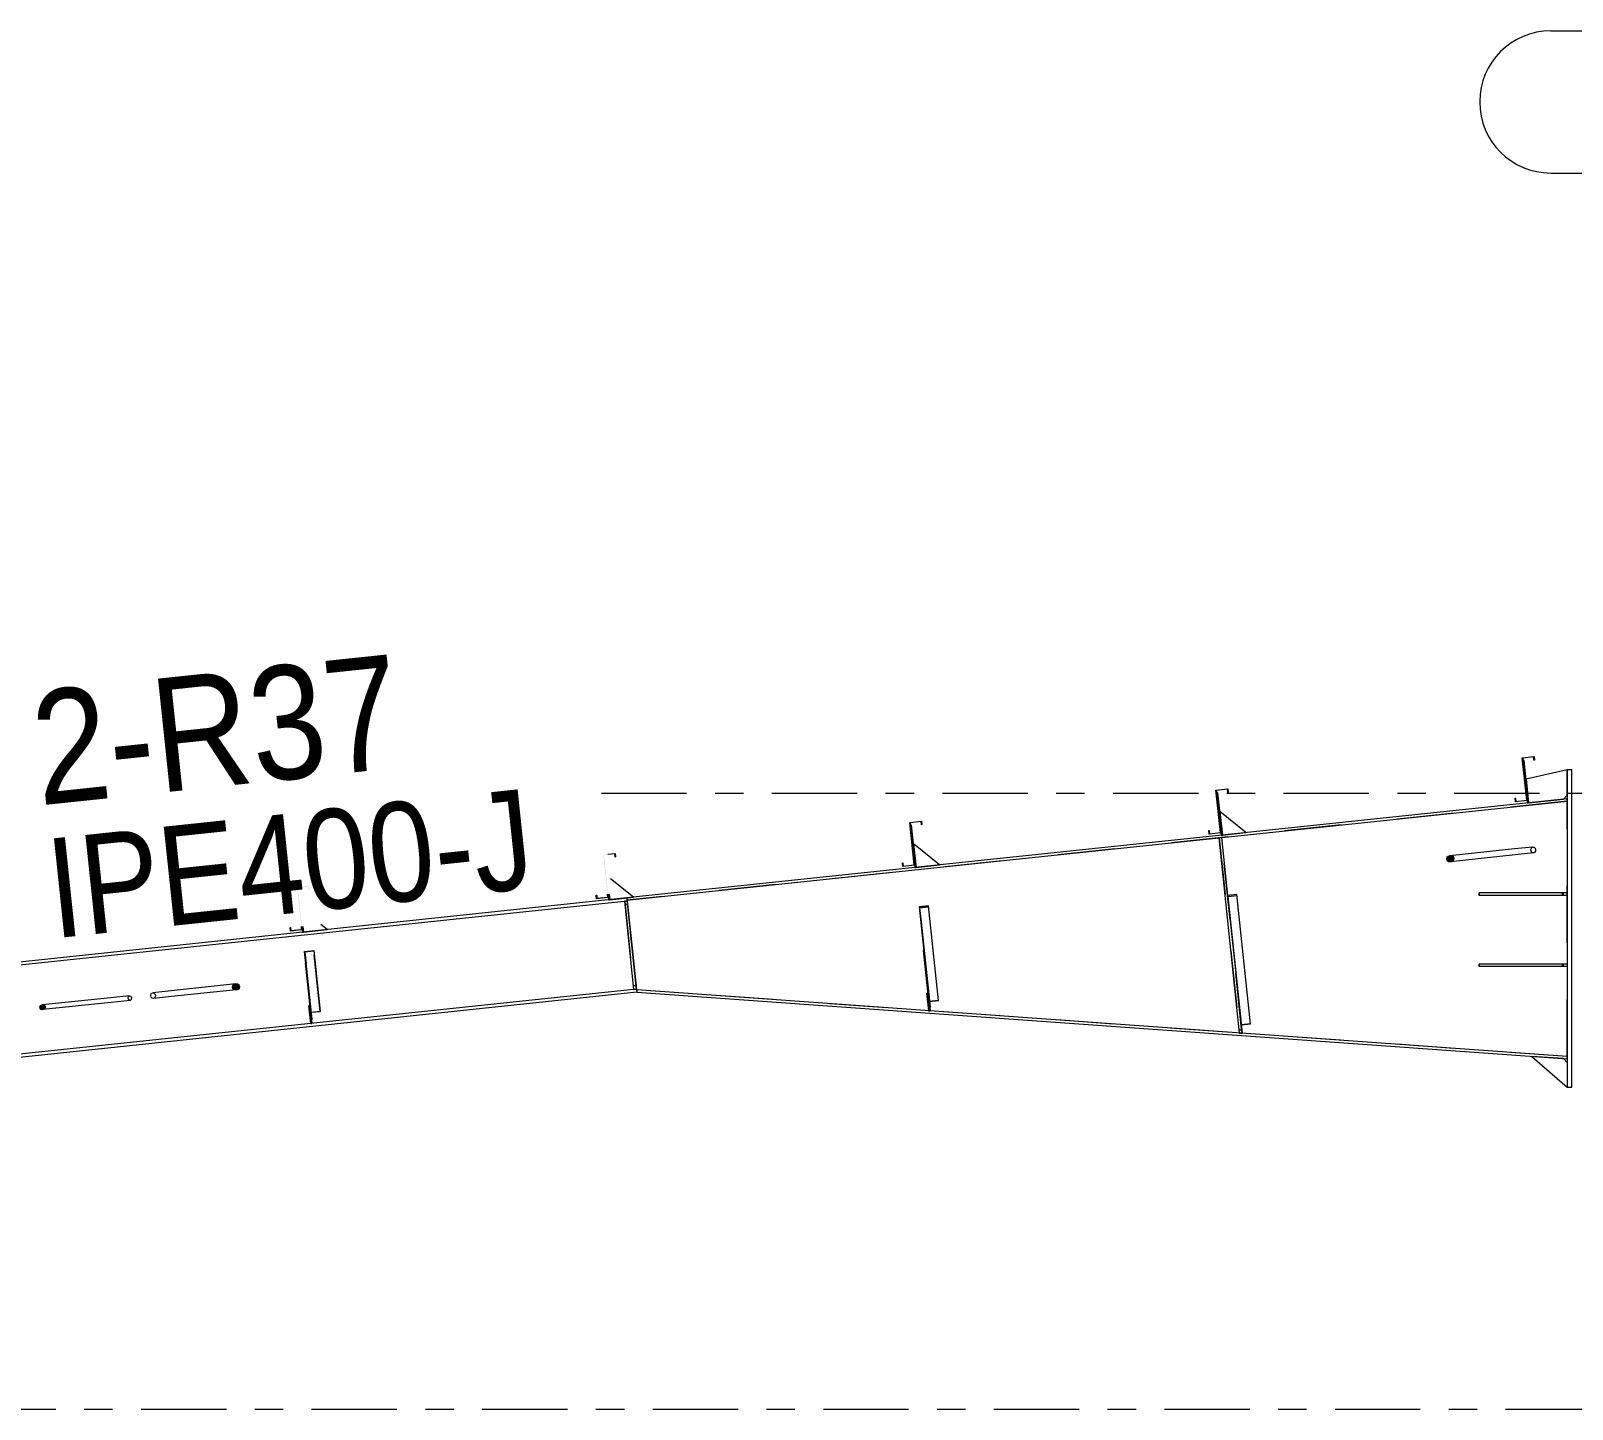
# Model space of a CAD drawing. Header units: millimetres. Extents: x -94 to 729, y -75 to 499.
# Drawn here: x 121.6 to 175.8, y 258 to 306.5 of the extents above; entities that cross this region are included whole.
import ezdxf

# ---------------------------------------------------------------- set-up
doc = ezdxf.new("R2010")
doc.units = ezdxf.units.MM
for name, pattern in [('XKITLINE00', [0]), ('XKITLINE02', [4, 2, -2]), ('XKITLINE03', [6, 3, -1, 1, -1])]:
    doc.linetypes.add(name, pattern=pattern)
for name, color, linetype, lineweight in [('Part', 2, 'Continuous', 0), ('PartMark', 7, 'Continuous', 0), ('S-grid', 1, 'Continuous', 0)]:
    doc.layers.add(name, color=color, linetype=linetype, lineweight=lineweight)
doc.styles.add('ARIAL', font='ARIAL.TTF')

# ---------------------------------------------------------------- blocks, each defined once
blk = doc.blocks.new('*A241')
at = {"layer": 'Part'}
blk.add_hatch(color=3, dxfattribs=at).paths.add_polyline_path([(163.721, 276.071), (164.053, 276.105), (164.056, 276.073), (163.741, 276.04), (163.806, 275.427), (163.789, 275.425)], flags=17)
blk = doc.blocks.new('*A242')
at = {"layer": 'Part'}
blk.add_hatch(color=3, dxfattribs=at).paths.add_polyline_path([(152.87, 275.667), (153.202, 275.702), (153.205, 275.676), (152.89, 275.642), (152.942, 275.147), (152.925, 275.146)], flags=17)
blk = doc.blocks.new('*A244')
at = {"layer": 'Part'}
blk.add_hatch(color=3, dxfattribs=at).paths.add_polyline_path([(174.089, 280.915), (174.503, 280.959), (174.516, 280.835), (174.501, 280.833), (174.49, 280.942), (174.105, 280.902), (174.263, 279.408), (173.848, 279.365), (173.835, 279.489), (173.85, 279.491), (173.862, 279.381), (174.246, 279.422)], flags=17)
blk = doc.blocks.new('*A245')
at = {"layer": 'Part'}
blk.add_hatch(color=3, dxfattribs=at).paths.add_polyline_path([(130.994, 276.37), (131.409, 276.413), (131.422, 276.289), (131.407, 276.288), (131.395, 276.397), (131.011, 276.356), (131.168, 274.863), (130.754, 274.819), (130.741, 274.944), (130.756, 274.945), (130.767, 274.836), (131.152, 274.876)], flags=17)
blk = doc.blocks.new('*A246')
at = {"layer": 'Part'}
blk.add_hatch(color=3, dxfattribs=at).paths.add_polyline_path([(141.768, 277.506), (142.182, 277.55), (142.195, 277.425), (142.181, 277.424), (142.169, 277.533), (141.784, 277.493), (141.942, 275.999), (141.528, 275.956), (141.514, 276.08), (141.529, 276.082), (141.541, 275.972), (141.925, 276.013)], flags=17)
blk = doc.blocks.new('*A247')
at = {"layer": 'Part'}
blk.add_hatch(color=3, dxfattribs=at).paths.add_polyline_path([(152.542, 278.642), (152.956, 278.686), (152.969, 278.562), (152.954, 278.56), (152.943, 278.67), (152.558, 278.629), (152.716, 277.136), (152.301, 277.092), (152.288, 277.216), (152.303, 277.218), (152.315, 277.108), (152.699, 277.149)], flags=17)
blk = doc.blocks.new('*A248')
at = {"layer": 'Part'}
blk.add_hatch(color=3, dxfattribs=at).paths.add_polyline_path([(163.315, 279.779), (163.729, 279.822), (163.743, 279.698), (163.728, 279.697), (163.716, 279.806), (163.332, 279.765), (163.489, 278.272), (163.075, 278.228), (163.062, 278.353), (163.077, 278.354), (163.088, 278.245), (163.473, 278.285)], flags=17)
blk = doc.blocks.new('*A249')
at = {"layer": 'Part'}
blk.add_hatch(color=3, dxfattribs=at).paths.add_polyline_path([(122.03, 272.223), (122.109, 272.207), (122.147, 272.152), (122.121, 272.09), (122.047, 272.057), (121.968, 272.074), (121.93, 272.129), (121.956, 272.191)], flags=17)
blk = doc.blocks.new('*A251')
at = {"layer": 'Part'}
blk.add_hatch(color=3, dxfattribs=at).paths.add_polyline_path([(128.898, 272.955), (128.951, 272.922), (128.974, 272.872), (128.962, 272.818), (128.917, 272.775), (128.853, 272.754), (128.785, 272.761), (128.733, 272.794), (128.71, 272.844), (128.722, 272.898), (128.766, 272.941), (128.831, 272.961)], flags=17)
blk = doc.blocks.new('*A252')
at = {"layer": 'Part'}
blk.add_hatch(color=3, dxfattribs=at).paths.add_polyline_path([(171.614, 277.46), (171.666, 277.427), (171.689, 277.377), (171.677, 277.324), (171.633, 277.281), (171.568, 277.26), (171.5, 277.267), (171.448, 277.299), (171.425, 277.349), (171.437, 277.403), (171.481, 277.446), (171.546, 277.467)], flags=17)
blk = doc.blocks.new('*A253')
at = {"layer": 'Part'}
blk.add_hatch(color=3, dxfattribs=at).paths.add_polyline_path([(174.089, 280.915), (174.503, 280.959), (174.516, 280.835), (174.501, 280.833), (174.49, 280.942), (174.105, 280.902), (174.263, 279.408), (173.848, 279.365), (173.835, 279.489), (173.85, 279.491), (173.862, 279.381), (174.246, 279.422)], flags=17)
blk = doc.blocks.new('*A256')
at = {"layer": 'Part'}
blk.add_hatch(color=3, dxfattribs=at).paths.add_polyline_path([(130.994, 276.37), (131.409, 276.413), (131.422, 276.289), (131.407, 276.288), (131.395, 276.397), (131.011, 276.356), (131.168, 274.863), (130.754, 274.819), (130.741, 274.944), (130.756, 274.945), (130.767, 274.836), (131.152, 274.876)], flags=17)
blk = doc.blocks.new('*A257')
at = {"layer": 'Part'}
blk.add_hatch(color=3, dxfattribs=at).paths.add_polyline_path([(141.768, 277.506), (142.182, 277.55), (142.195, 277.425), (142.181, 277.424), (142.169, 277.533), (141.784, 277.493), (141.942, 275.999), (141.528, 275.956), (141.514, 276.08), (141.529, 276.082), (141.541, 275.972), (141.925, 276.013)], flags=17)
blk = doc.blocks.new('*A258')
at = {"layer": 'Part'}
blk.add_hatch(color=3, dxfattribs=at).paths.add_polyline_path([(152.542, 278.642), (152.956, 278.686), (152.969, 278.562), (152.954, 278.56), (152.943, 278.67), (152.558, 278.629), (152.716, 277.136), (152.301, 277.092), (152.288, 277.216), (152.303, 277.218), (152.315, 277.108), (152.699, 277.149)], flags=17)
blk = doc.blocks.new('*A259')
at = {"layer": 'Part'}
blk.add_hatch(color=3, dxfattribs=at).paths.add_polyline_path([(163.315, 279.779), (163.729, 279.822), (163.743, 279.698), (163.728, 279.697), (163.716, 279.806), (163.332, 279.765), (163.489, 278.272), (163.075, 278.228), (163.062, 278.353), (163.077, 278.354), (163.088, 278.245), (163.473, 278.285)], flags=17)
blk = doc.blocks.new('*A261')
at = {"layer": 'Part'}
blk.add_hatch(color=3, dxfattribs=at).paths.add_polyline_path([(131.249, 274.101), (131.58, 274.136), (131.582, 274.115), (131.268, 274.082), (131.31, 273.683), (131.293, 273.681)], flags=17)
blk = doc.blocks.new('*A1137')
at = {"layer": 'S-grid', "color": 1, "linetype": 'XKITLINE03', "lineweight": 0}
blk.add_line((141.695, 279.675), (213.478, 279.675), dxfattribs=at)
blk = doc.blocks.new('*A1138')
at = {"layer": 'S-grid', "color": 1, "linetype": 'XKITLINE03', "lineweight": 0}
blk.add_line((-54.497, 258.009), (464.656, 258.009), dxfattribs=at)
blk = doc.blocks.new('*A1185')
at = {"layer": 'Part', "color": 2, "linetype": 'XKITLINE00', "lineweight": 0}
for p, q in [((142.587, 275.984), (69.953, 268.322)), ((142.598, 275.876), (69.965, 268.215)), ((142.596, 275.901), (142.598, 275.876)), ((142.925, 272.776), (77.979, 265.926)), ((142.925, 272.776), (142.937, 272.669)), ((142.937, 272.669), (77.99, 265.818)), ((77.648, 265.891), (70.292, 265.115)), ((77.659, 265.783), (70.303, 265.007))]:
    blk.add_line(p, q, dxfattribs=at)
at = {"layer": 'Part', "color": 7, "linetype": 'XKITLINE02', "lineweight": 0}
for p, q in [((142.587, 275.984), (142.596, 275.901)), ((142.598, 275.876), (142.925, 272.776)), ((69.953, 268.322), (70.303, 265.007)), ((77.979, 265.926), (77.648, 265.891)), ((77.99, 265.818), (77.659, 265.783))]:
    blk.add_line(p, q, dxfattribs=at)
blk = doc.blocks.new('*A1373')
at = {"layer": 'S-grid', "color": 1, "linetype": 'XKITLINE00', "lineweight": 0}
for p, q in [((175.092, 306.476), (180.081, 306.476)), ((175.092, 301.476), (180.081, 301.476))]:
    blk.add_line(p, q, dxfattribs=at)
for centre, start, end in [((175.092, 303.976), 90, 270), ((180.081, 303.976), 270, 90)]:
    blk.add_arc(centre, 2.5, start, end, dxfattribs=at)
blk = doc.blocks.new('*A1375')
at = {"layer": 'Part', "color": 2, "linetype": 'XKITLINE00', "lineweight": 0}
for p, q in [((142.943, 272.752), (142.937, 272.669)), ((175.67, 270.409), (142.943, 272.752)), ((142.937, 272.669), (175.664, 270.325)), ((175.664, 270.325), (175.67, 270.409))]:
    blk.add_line(p, q, dxfattribs=at)
blk = doc.blocks.new('*A1376')
at = {"layer": 'Part', "color": 2, "linetype": 'XKITLINE00', "lineweight": 0}
for p, q in [((175.661, 279.472), (142.587, 275.984)), ((142.596, 275.901), (175.67, 279.389)), ((175.67, 279.389), (175.661, 279.472)), ((142.587, 275.984), (142.596, 275.901))]:
    blk.add_line(p, q, dxfattribs=at)
blk = doc.blocks.new('*A1377')
at = {"layer": 'Part', "color": 7, "linetype": 'XKITLINE02', "lineweight": 0}
for p, q in [((175.67, 279.389), (142.596, 275.901)), ((175.67, 270.409), (175.67, 279.389)), ((142.596, 275.901), (142.928, 272.753)), ((175.67, 270.409), (142.943, 272.752))]:
    blk.add_line(p, q, dxfattribs=at)
at = {"layer": 'Part', "color": 2, "linetype": 'XKITLINE00', "lineweight": 0}
blk.add_line((142.943, 272.752), (142.928, 272.753), dxfattribs=at)
blk = doc.blocks.new('*A1378')
at = {"layer": 'Part', "color": 2, "linetype": 'XKITLINE00', "lineweight": 0}
blk.add_line((142.821, 276.008), (142.013, 276.662), dxfattribs=at)
at = {"layer": 'Part', "color": 7, "linetype": 'XKITLINE02', "lineweight": 0}
for p, q in [((141.971, 276.12), (141.992, 275.921)), ((141.992, 275.921), (142.821, 276.008))]:
    blk.add_line(p, q, dxfattribs=at)
blk = doc.blocks.new('*A1379')
at = {"layer": 'Part', "color": 7, "linetype": 'XKITLINE02', "lineweight": 0}
for p, q in [((142.598, 275.876), (142.515, 275.867)), ((142.515, 275.867), (142.842, 272.768)), ((142.529, 275.743), (142.611, 275.752)), ((142.925, 272.776), (142.598, 275.876)), ((142.829, 272.892), (142.912, 272.901)), ((142.842, 272.768), (142.925, 272.776))]:
    blk.add_line(p, q, dxfattribs=at)
blk = doc.blocks.new('*A1380')
at = {"layer": 'Part', "color": 7, "linetype": 'XKITLINE02', "lineweight": 0}
for p, q in [((142.598, 275.876), (142.515, 275.867)), ((142.529, 275.743), (142.611, 275.752)), ((142.912, 272.901), (142.829, 272.892)), ((142.925, 272.776), (142.842, 272.768))]:
    blk.add_line(p, q, dxfattribs=at)
at = {"layer": 'Part', "color": 2, "linetype": 'XKITLINE00', "lineweight": 0}
for p, q in [((142.842, 272.768), (142.515, 275.867)), ((142.598, 275.876), (142.925, 272.776))]:
    blk.add_line(p, q, dxfattribs=at)
blk = doc.blocks.new('*A1381')
at = {"layer": 'Part', "color": 7, "linetype": 'XKITLINE02', "lineweight": 0}
for p, q in [((164.218, 271.362), (163.721, 276.071)), ((164.234, 271.364), (163.741, 276.04)), ((164.532, 271.559), (164.053, 276.105)), ((164.2, 271.533), (164.531, 271.568)), ((164.217, 271.526), (164.532, 271.559)), ((164.218, 271.362), (164.234, 271.364))]:
    blk.add_line(p, q, dxfattribs=at)
blk = doc.blocks.new('*A1382')
at = {"layer": 'Part', "color": 2, "linetype": 'XKITLINE00', "lineweight": 0}
for p, q in [((164.053, 276.105), (163.721, 276.071)), ((163.721, 276.071), (164.185, 271.676)), ((163.741, 276.04), (164.056, 276.073)), ((164.234, 271.364), (163.741, 276.04)), ((164.532, 271.559), (164.053, 276.105)), ((163.806, 275.427), (163.789, 275.425)), ((164.217, 271.526), (164.532, 271.559)), ((164.218, 271.362), (164.234, 271.364))]:
    blk.add_line(p, q, dxfattribs=at)
at = {"layer": 'Part', "color": 7, "linetype": 'XKITLINE02', "lineweight": 0}
for p, q in [((164.185, 271.676), (164.218, 271.362)), ((164.2, 271.533), (164.531, 271.568))]:
    blk.add_line(p, q, dxfattribs=at)
blk = doc.blocks.new('*A1383')
at = {"layer": 'Part', "color": 2, "linetype": 'XKITLINE00', "lineweight": 0}
blk.add_line((164.368, 278.281), (163.452, 279.022), dxfattribs=at)
at = {"layer": 'Part', "color": 7, "linetype": 'XKITLINE02', "lineweight": 0}
for p, q in [((163.452, 279.022), (163.539, 278.194)), ((163.539, 278.194), (164.368, 278.281))]:
    blk.add_line(p, q, dxfattribs=at)
blk = doc.blocks.new('*A1384')
at = {"layer": 'Part', "color": 2, "linetype": 'XKITLINE00', "lineweight": 0}
for p, q in [((153.202, 275.702), (152.87, 275.667)), ((152.87, 275.667), (153.213, 272.422)), ((152.89, 275.642), (153.205, 275.676)), ((152.89, 275.642), (152.942, 275.147)), ((153.552, 272.381), (153.202, 275.702)), ((152.942, 275.147), (152.925, 275.146)), ((152.942, 275.147), (153.258, 272.148)), ((153.237, 272.348), (153.552, 272.381)), ((153.242, 272.146), (153.258, 272.148))]:
    blk.add_line(p, q, dxfattribs=at)
at = {"layer": 'Part', "color": 7, "linetype": 'XKITLINE02', "lineweight": 0}
for p, q in [((153.213, 272.422), (153.242, 272.146)), ((153.22, 272.357), (153.551, 272.392))]:
    blk.add_line(p, q, dxfattribs=at)
blk = doc.blocks.new('*A1385')
at = {"layer": 'Part', "color": 7, "linetype": 'XKITLINE02', "lineweight": 0}
for p, q in [((153.242, 272.146), (152.87, 275.667)), ((153.258, 272.148), (152.89, 275.642)), ((153.552, 272.381), (153.202, 275.702)), ((153.22, 272.357), (153.551, 272.392)), ((153.237, 272.348), (153.552, 272.381)), ((153.242, 272.146), (153.258, 272.148))]:
    blk.add_line(p, q, dxfattribs=at)
blk = doc.blocks.new('*A1386')
at = {"layer": 'Part', "color": 7, "linetype": 'XKITLINE02', "lineweight": 0}
for p, q in [((153.19, 272.635), (153.149, 272.631)), ((153.149, 272.631), (153.214, 272.009)), ((153.256, 272.013), (153.19, 272.635)), ((153.201, 272.133), (153.243, 272.138)), ((153.214, 272.009), (153.256, 272.013))]:
    blk.add_line(p, q, dxfattribs=at)
blk = doc.blocks.new('*A1387')
at = {"layer": 'Part', "color": 2, "linetype": 'XKITLINE00', "lineweight": 0}
for p, q in [((152.608, 278.549), (152.567, 278.545)), ((152.766, 277.057), (152.608, 278.549)), ((152.716, 277.136), (152.724, 277.053))]:
    blk.add_line(p, q, dxfattribs=at)
at = {"layer": 'Part', "color": 7, "linetype": 'XKITLINE02', "lineweight": 0}
for p, q in [((152.567, 278.545), (152.716, 277.136)), ((152.724, 277.053), (152.766, 277.057))]:
    blk.add_line(p, q, dxfattribs=at)
blk = doc.blocks.new('*A1388')
at = {"layer": 'Part', "color": 2, "linetype": 'XKITLINE00', "lineweight": 0}
for p, q in [((153.149, 272.631), (153.19, 272.635)), ((153.214, 272.016), (153.149, 272.631)), ((153.213, 272.422), (153.256, 272.013))]:
    blk.add_line(p, q, dxfattribs=at)
at = {"layer": 'Part', "color": 7, "linetype": 'XKITLINE02', "lineweight": 0}
for p, q in [((153.19, 272.635), (153.213, 272.422)), ((153.201, 272.133), (153.243, 272.138)), ((153.214, 272.016), (153.214, 272.009)), ((153.256, 272.013), (153.214, 272.009))]:
    blk.add_line(p, q, dxfattribs=at)
blk = doc.blocks.new('*A1389')
at = {"layer": 'Part', "color": 2, "linetype": 'XKITLINE00', "lineweight": 0}
blk.add_line((153.594, 277.145), (152.678, 277.886), dxfattribs=at)
at = {"layer": 'Part', "color": 7, "linetype": 'XKITLINE02', "lineweight": 0}
for p, q in [((152.678, 277.886), (152.766, 277.057)), ((152.766, 277.057), (153.594, 277.145))]:
    blk.add_line(p, q, dxfattribs=at)
blk = doc.blocks.new('*A1390')
at = {"layer": 'Part', "color": 7, "linetype": 'XKITLINE02', "lineweight": 0}
for p, q in [((163.507, 278.106), (163.424, 278.098)), ((163.424, 278.098), (164.149, 271.219)), ((164.232, 271.227), (163.507, 278.106)), ((164.136, 271.343), (164.219, 271.352)), ((164.149, 271.219), (164.232, 271.227))]:
    blk.add_line(p, q, dxfattribs=at)
blk = doc.blocks.new('*A1391')
at = {"layer": 'Part', "color": 7, "linetype": 'XKITLINE02', "lineweight": 0}
for p, q in [((163.424, 278.098), (163.507, 278.106)), ((163.721, 276.071), (164.185, 271.676)), ((164.136, 271.343), (164.219, 271.352)), ((164.148, 271.234), (164.149, 271.219)), ((164.232, 271.227), (164.149, 271.219))]:
    blk.add_line(p, q, dxfattribs=at)
at = {"layer": 'Part', "color": 2, "linetype": 'XKITLINE00', "lineweight": 0}
for p, q in [((164.148, 271.234), (163.424, 278.098)), ((163.507, 278.106), (163.721, 276.071)), ((164.185, 271.676), (164.232, 271.227))]:
    blk.add_line(p, q, dxfattribs=at)
blk = doc.blocks.new('*A1392')
at = {"layer": 'Part', "color": 2, "linetype": 'XKITLINE00', "lineweight": 0}
for p, q in [((163.382, 279.685), (163.341, 279.681)), ((163.539, 278.194), (163.382, 279.685)), ((163.489, 278.272), (163.498, 278.189))]:
    blk.add_line(p, q, dxfattribs=at)
at = {"layer": 'Part', "color": 7, "linetype": 'XKITLINE02', "lineweight": 0}
for p, q in [((163.341, 279.681), (163.489, 278.272)), ((163.498, 278.189), (163.539, 278.194))]:
    blk.add_line(p, q, dxfattribs=at)
blk = doc.blocks.new('*A1399')
at = {"layer": 'Part', "color": 2, "linetype": 'XKITLINE00', "lineweight": 0}
for p, q in [((175.67, 280.492), (175.67, 269.326)), ((175.836, 280.492), (175.67, 280.492)), ((175.836, 269.326), (175.836, 280.492)), ((175.67, 269.326), (175.836, 269.326))]:
    blk.add_line(p, q, dxfattribs=at)
blk = doc.blocks.new('*A1401')
at = {"layer": 'Part', "color": 2, "linetype": 'XKITLINE00', "lineweight": 0}
for p, q in [((174.423, 270.414), (175.67, 269.326)), ((175.545, 270.334), (175.67, 270.2))]:
    blk.add_line(p, q, dxfattribs=at)
at = {"layer": 'Part', "color": 7, "linetype": 'XKITLINE02', "lineweight": 0}
for p, q in [((175.545, 270.334), (174.423, 270.414)), ((175.67, 270.2), (175.67, 269.326))]:
    blk.add_line(p, q, dxfattribs=at)
blk = doc.blocks.new('*A1405')
at = {"layer": 'Part', "color": 7, "linetype": 'XKITLINE02', "lineweight": 0}
for p, q in [((175.67, 273.659), (172.57, 273.659)), ((172.57, 273.576), (172.57, 273.659)), ((175.67, 273.576), (172.57, 273.576)), ((175.503, 273.576), (175.503, 273.659)), ((175.545, 273.576), (175.545, 273.659)), ((175.67, 273.659), (175.67, 273.576))]:
    blk.add_line(p, q, dxfattribs=at)
blk = doc.blocks.new('*A1406')
at = {"layer": 'Part', "color": 7, "linetype": 'XKITLINE02', "lineweight": 0}
for p, q in [((175.67, 276.159), (172.57, 276.159)), ((172.57, 276.076), (172.57, 276.159)), ((175.67, 276.076), (172.57, 276.076)), ((175.503, 276.076), (175.503, 276.159)), ((175.545, 276.076), (175.545, 276.159)), ((175.67, 276.159), (175.67, 276.076))]:
    blk.add_line(p, q, dxfattribs=at)
blk = doc.blocks.new('*A1407')
at = {"layer": 'Part', "color": 2, "linetype": 'XKITLINE00', "lineweight": 0}
for p, q in [((175.67, 280.492), (174.225, 280.159)), ((174.225, 280.159), (174.313, 279.33)), ((175.545, 279.46), (175.67, 279.598))]:
    blk.add_line(p, q, dxfattribs=at)
at = {"layer": 'Part', "color": 7, "linetype": 'XKITLINE02', "lineweight": 0}
for p, q in [((175.67, 279.598), (175.67, 280.492)), ((174.313, 279.33), (175.545, 279.46))]:
    blk.add_line(p, q, dxfattribs=at)
blk = doc.blocks.new('*A1408')
at = {"layer": 'Part', "color": 2, "linetype": 'XKITLINE00', "lineweight": 0}
for p, q in [((174.156, 280.822), (174.114, 280.817)), ((174.313, 279.33), (174.156, 280.822)), ((174.263, 279.408), (174.271, 279.326))]:
    blk.add_line(p, q, dxfattribs=at)
at = {"layer": 'Part', "color": 7, "linetype": 'XKITLINE02', "lineweight": 0}
for p, q in [((174.114, 280.817), (174.263, 279.408)), ((174.271, 279.326), (174.313, 279.33))]:
    blk.add_line(p, q, dxfattribs=at)
blk = doc.blocks.new('*A1409')
at = {"layer": 'Part', "color": 2, "linetype": 'XKITLINE00', "lineweight": 0}
for p, q in [((175.67, 273.659), (172.57, 273.659)), ((172.57, 273.659), (172.57, 273.576)), ((175.67, 273.576), (172.57, 273.576)), ((175.503, 273.576), (175.503, 273.659))]:
    blk.add_line(p, q, dxfattribs=at)
at = {"layer": 'Part', "color": 7, "linetype": 'XKITLINE02', "lineweight": 0}
for p, q in [((175.545, 273.576), (175.545, 273.659)), ((175.67, 273.659), (175.67, 273.576))]:
    blk.add_line(p, q, dxfattribs=at)
blk = doc.blocks.new('*A1410')
at = {"layer": 'Part', "color": 2, "linetype": 'XKITLINE00', "lineweight": 0}
for p, q in [((175.67, 276.159), (172.57, 276.159)), ((172.57, 276.159), (172.57, 276.076)), ((175.67, 276.076), (172.57, 276.076)), ((175.503, 276.076), (175.503, 276.159))]:
    blk.add_line(p, q, dxfattribs=at)
at = {"layer": 'Part', "color": 7, "linetype": 'XKITLINE02', "lineweight": 0}
for p, q in [((175.545, 276.076), (175.545, 276.159)), ((175.67, 276.159), (175.67, 276.076))]:
    blk.add_line(p, q, dxfattribs=at)
blk = doc.blocks.new('*A1425')
at = {"layer": 'Part', "color": 2, "linetype": 'XKITLINE00', "lineweight": 0}
for p, q in [((174.089, 280.915), (174.503, 280.959)), ((174.246, 279.422), (174.089, 280.915)), ((174.49, 280.942), (174.105, 280.902)), ((174.105, 280.902), (174.263, 279.408)), ((174.501, 280.833), (174.49, 280.942)), ((174.503, 280.959), (174.516, 280.835)), ((174.516, 280.835), (174.501, 280.833)), ((173.835, 279.489), (173.85, 279.491)), ((173.848, 279.365), (173.835, 279.489)), ((174.263, 279.408), (173.848, 279.365)), ((173.85, 279.491), (173.862, 279.381)), ((173.862, 279.381), (174.246, 279.422))]:
    blk.add_line(p, q, dxfattribs=at)
blk = doc.blocks.new('*A1427')
at = {"layer": 'Part', "color": 2, "linetype": 'XKITLINE00', "lineweight": 0}
for p, q in [((130.741, 274.944), (130.756, 274.945)), ((130.742, 274.935), (130.741, 274.944)), ((130.754, 274.819), (130.742, 274.935)), ((130.756, 274.945), (130.757, 274.937)), ((130.757, 274.937), (130.767, 274.836)), ((131.152, 274.876), (131.141, 274.977)), ((131.156, 274.979), (131.168, 274.863)), ((131.168, 274.863), (130.754, 274.819)), ((130.767, 274.836), (131.152, 274.876))]:
    blk.add_line(p, q, dxfattribs=at)
blk = doc.blocks.new('*A1428')
at = {"layer": 'Part', "color": 2, "linetype": 'XKITLINE00', "lineweight": 0}
for p, q in [((141.922, 277.522), (142.182, 277.55)), ((142.169, 277.533), (141.923, 277.507)), ((142.181, 277.424), (142.169, 277.533)), ((142.195, 277.425), (142.181, 277.424)), ((142.182, 277.55), (142.195, 277.425)), ((141.514, 276.08), (141.529, 276.082)), ((141.515, 276.072), (141.514, 276.08)), ((141.528, 275.956), (141.515, 276.072)), ((141.942, 275.999), (141.528, 275.956)), ((141.529, 276.082), (141.53, 276.073)), ((141.53, 276.073), (141.541, 275.972)), ((141.541, 275.972), (141.925, 276.013)), ((141.925, 276.013), (141.915, 276.114)), ((141.93, 276.115), (141.942, 275.999))]:
    blk.add_line(p, q, dxfattribs=at)
blk = doc.blocks.new('*A1429')
at = {"layer": 'Part', "color": 2, "linetype": 'XKITLINE00', "lineweight": 0}
for p, q in [((152.542, 278.642), (152.956, 278.686)), ((152.699, 277.149), (152.542, 278.642)), ((152.943, 278.67), (152.558, 278.629)), ((152.558, 278.629), (152.716, 277.136)), ((152.954, 278.56), (152.943, 278.67)), ((152.969, 278.562), (152.954, 278.56)), ((152.956, 278.686), (152.969, 278.562)), ((152.288, 277.216), (152.303, 277.218)), ((152.301, 277.092), (152.288, 277.216)), ((152.716, 277.136), (152.301, 277.092)), ((152.303, 277.218), (152.315, 277.108)), ((152.315, 277.108), (152.699, 277.149))]:
    blk.add_line(p, q, dxfattribs=at)
blk = doc.blocks.new('*A1430')
at = {"layer": 'Part', "color": 2, "linetype": 'XKITLINE00', "lineweight": 0}
for p, q in [((163.315, 279.779), (163.729, 279.822)), ((163.473, 278.285), (163.315, 279.779)), ((163.716, 279.806), (163.332, 279.765)), ((163.728, 279.697), (163.716, 279.806)), ((163.729, 279.822), (163.743, 279.698)), ((163.332, 279.765), (163.489, 278.272)), ((163.743, 279.698), (163.728, 279.697)), ((163.062, 278.353), (163.077, 278.354)), ((163.075, 278.228), (163.062, 278.353)), ((163.489, 278.272), (163.075, 278.228)), ((163.077, 278.354), (163.088, 278.245)), ((163.088, 278.245), (163.473, 278.285))]:
    blk.add_line(p, q, dxfattribs=at)
blk = doc.blocks.new('*A1431')
at = {"layer": 'Part', "color": 2, "linetype": 'XKITLINE00', "lineweight": 0}
for p, q in [((121.956, 272.191), (121.93, 272.129)), ((122.03, 272.223), (121.956, 272.191)), ((124.433, 272.477), (122.03, 272.223)), ((122.109, 272.207), (122.03, 272.223)), ((124.451, 272.311), (122.047, 272.057)), ((122.147, 272.152), (122.109, 272.207)), ((121.93, 272.129), (121.968, 272.074)), ((121.968, 272.074), (122.047, 272.057)), ((122.047, 272.057), (122.121, 272.09)), ((122.121, 272.09), (122.147, 272.152))]:
    blk.add_line(p, q, dxfattribs=at)
at = {"layer": 'Part', "color": 7, "linetype": 'XKITLINE02', "lineweight": 0}
for p, q in [((125.1, 272.547), (124.433, 272.477)), ((125.117, 272.381), (124.451, 272.311)), ((125.045, 272.457), (125.058, 272.518)), ((125.07, 272.401), (125.045, 272.457)), ((125.058, 272.518), (125.1, 272.547)), ((125.117, 272.381), (125.07, 272.401)), ((125.1, 272.547), (125.147, 272.527)), ((125.16, 272.41), (125.117, 272.381)), ((125.147, 272.527), (125.172, 272.471)), ((125.172, 272.471), (125.16, 272.41))]:
    blk.add_line(p, q, dxfattribs=at)
blk = doc.blocks.new('*A1435')
at = {"layer": 'Part', "color": 2, "linetype": 'XKITLINE00', "lineweight": 0}
for p, q in [((128.831, 272.961), (126.557, 272.722)), ((128.853, 272.754), (126.579, 272.514)), ((128.722, 272.898), (128.71, 272.844)), ((128.71, 272.844), (128.733, 272.794)), ((128.766, 272.941), (128.722, 272.898)), ((128.733, 272.794), (128.785, 272.761)), ((128.831, 272.961), (128.766, 272.941)), ((128.785, 272.761), (128.853, 272.754)), ((128.898, 272.955), (128.831, 272.961)), ((128.853, 272.754), (128.917, 272.775)), ((128.951, 272.922), (128.898, 272.955)), ((128.917, 272.775), (128.962, 272.818)), ((128.974, 272.872), (128.951, 272.922)), ((128.962, 272.818), (128.974, 272.872))]:
    blk.add_line(p, q, dxfattribs=at)
at = {"layer": 'Part', "color": 7, "linetype": 'XKITLINE02', "lineweight": 0}
for p, q in [((125.843, 272.542), (125.848, 272.594)), ((125.859, 272.491), (125.843, 272.542)), ((125.848, 272.594), (125.874, 272.636)), ((125.893, 272.456), (125.859, 272.491)), ((125.874, 272.636), (125.913, 272.654)), ((125.935, 272.446), (125.893, 272.456)), ((126.557, 272.722), (125.913, 272.654)), ((125.913, 272.654), (125.955, 272.644)), ((126.579, 272.514), (125.935, 272.446)), ((125.974, 272.465), (125.935, 272.446)), ((125.955, 272.644), (125.989, 272.609)), ((126, 272.506), (125.974, 272.465)), ((125.989, 272.609), (126.005, 272.559)), ((126.005, 272.559), (126, 272.506))]:
    blk.add_line(p, q, dxfattribs=at)
blk = doc.blocks.new('*A1436')
at = {"layer": 'Part', "color": 2, "linetype": 'XKITLINE00', "lineweight": 0}
for p, q in [((173.82, 277.707), (171.546, 277.467)), ((171.437, 277.403), (171.425, 277.349)), ((171.425, 277.349), (171.448, 277.299)), ((171.481, 277.446), (171.437, 277.403)), ((171.448, 277.299), (171.5, 277.267)), ((171.546, 277.467), (171.481, 277.446)), ((171.5, 277.267), (171.568, 277.26)), ((171.614, 277.46), (171.546, 277.467)), ((173.842, 277.5), (171.568, 277.26)), ((171.568, 277.26), (171.633, 277.281)), ((171.666, 277.427), (171.614, 277.46)), ((171.633, 277.281), (171.677, 277.324)), ((171.689, 277.377), (171.666, 277.427)), ((171.677, 277.324), (171.689, 277.377))]:
    blk.add_line(p, q, dxfattribs=at)
at = {"layer": 'Part', "color": 7, "linetype": 'XKITLINE02', "lineweight": 0}
for p, q in [((174.464, 277.775), (173.82, 277.707)), ((174.394, 277.663), (174.399, 277.715)), ((174.41, 277.612), (174.394, 277.663)), ((174.399, 277.715), (174.425, 277.757)), ((174.444, 277.577), (174.41, 277.612)), ((174.425, 277.757), (174.464, 277.775)), ((174.464, 277.775), (174.506, 277.765)), ((174.506, 277.765), (174.54, 277.73)), ((174.551, 277.627), (174.525, 277.586)), ((174.54, 277.73), (174.556, 277.68)), ((174.556, 277.68), (174.551, 277.627)), ((174.486, 277.567), (173.842, 277.5)), ((174.486, 277.567), (174.444, 277.577)), ((174.525, 277.586), (174.486, 277.567))]:
    blk.add_line(p, q, dxfattribs=at)
blk = doc.blocks.new('*A1437')
at = {"layer": 'Part', "color": 2, "linetype": 'XKITLINE00', "lineweight": 0}
for p, q in [((174.089, 280.915), (174.503, 280.959)), ((174.246, 279.422), (174.089, 280.915)), ((174.49, 280.942), (174.105, 280.902)), ((174.105, 280.902), (174.263, 279.408)), ((174.501, 280.833), (174.49, 280.942)), ((174.503, 280.959), (174.516, 280.835)), ((174.516, 280.835), (174.501, 280.833)), ((173.835, 279.489), (173.85, 279.491)), ((173.848, 279.365), (173.835, 279.489)), ((174.263, 279.408), (173.848, 279.365)), ((173.85, 279.491), (173.862, 279.381)), ((173.862, 279.381), (174.246, 279.422))]:
    blk.add_line(p, q, dxfattribs=at)
blk = doc.blocks.new('*A1440')
at = {"layer": 'Part', "color": 2, "linetype": 'XKITLINE00', "lineweight": 0}
for p, q in [((130.741, 274.944), (130.756, 274.945)), ((130.742, 274.935), (130.741, 274.944)), ((130.754, 274.819), (130.742, 274.935)), ((130.756, 274.945), (130.757, 274.937)), ((130.757, 274.937), (130.767, 274.836)), ((131.152, 274.876), (131.141, 274.977)), ((131.156, 274.979), (131.168, 274.863)), ((131.168, 274.863), (130.754, 274.819)), ((130.767, 274.836), (131.152, 274.876))]:
    blk.add_line(p, q, dxfattribs=at)
blk = doc.blocks.new('*A1441')
at = {"layer": 'Part', "color": 2, "linetype": 'XKITLINE00', "lineweight": 0}
for p, q in [((141.922, 277.522), (142.182, 277.55)), ((142.169, 277.533), (141.923, 277.507)), ((142.181, 277.424), (142.169, 277.533)), ((142.195, 277.425), (142.181, 277.424)), ((142.182, 277.55), (142.195, 277.425)), ((141.514, 276.08), (141.529, 276.082)), ((141.515, 276.072), (141.514, 276.08)), ((141.528, 275.956), (141.515, 276.072)), ((141.942, 275.999), (141.528, 275.956)), ((141.529, 276.082), (141.53, 276.073)), ((141.53, 276.073), (141.541, 275.972)), ((141.541, 275.972), (141.925, 276.013)), ((141.925, 276.013), (141.915, 276.114)), ((141.93, 276.115), (141.942, 275.999))]:
    blk.add_line(p, q, dxfattribs=at)
blk = doc.blocks.new('*A1442')
at = {"layer": 'Part', "color": 2, "linetype": 'XKITLINE00', "lineweight": 0}
for p, q in [((152.542, 278.642), (152.956, 278.686)), ((152.699, 277.149), (152.542, 278.642)), ((152.943, 278.67), (152.558, 278.629)), ((152.558, 278.629), (152.716, 277.136)), ((152.954, 278.56), (152.943, 278.67)), ((152.969, 278.562), (152.954, 278.56)), ((152.956, 278.686), (152.969, 278.562)), ((152.288, 277.216), (152.303, 277.218)), ((152.301, 277.092), (152.288, 277.216)), ((152.716, 277.136), (152.301, 277.092)), ((152.303, 277.218), (152.315, 277.108)), ((152.315, 277.108), (152.699, 277.149))]:
    blk.add_line(p, q, dxfattribs=at)
blk = doc.blocks.new('*A1443')
at = {"layer": 'Part', "color": 2, "linetype": 'XKITLINE00', "lineweight": 0}
for p, q in [((163.315, 279.779), (163.729, 279.822)), ((163.473, 278.285), (163.315, 279.779)), ((163.716, 279.806), (163.332, 279.765)), ((163.728, 279.697), (163.716, 279.806)), ((163.729, 279.822), (163.743, 279.698)), ((163.332, 279.765), (163.489, 278.272)), ((163.743, 279.698), (163.728, 279.697)), ((163.062, 278.353), (163.077, 278.354)), ((163.075, 278.228), (163.062, 278.353)), ((163.489, 278.272), (163.075, 278.228)), ((163.077, 278.354), (163.088, 278.245)), ((163.088, 278.245), (163.473, 278.285))]:
    blk.add_line(p, q, dxfattribs=at)
blk = doc.blocks.new('*A1452')
at = {"layer": 'Part', "color": 7, "linetype": 'XKITLINE02', "lineweight": 0}
for p, q in [((131.198, 274.983), (131.219, 274.784)), ((131.219, 274.784), (132.047, 274.872))]:
    blk.add_line(p, q, dxfattribs=at)
at = {"layer": 'Part', "color": 2, "linetype": 'XKITLINE00', "lineweight": 0}
blk.add_line((132.047, 274.872), (131.827, 275.05), dxfattribs=at)
blk = doc.blocks.new('*A1453')
at = {"layer": 'Part', "color": 2, "linetype": 'XKITLINE00', "lineweight": 0}
for p, q in [((131.408, 272.19), (131.45, 272.194)), ((131.474, 271.569), (131.408, 272.19)), ((131.477, 271.935), (131.515, 271.573))]:
    blk.add_line(p, q, dxfattribs=at)
at = {"layer": 'Part', "color": 7, "linetype": 'XKITLINE02', "lineweight": 0}
for p, q in [((131.45, 272.194), (131.477, 271.935)), ((131.461, 271.693), (131.502, 271.697)), ((131.515, 271.573), (131.474, 271.569))]:
    blk.add_line(p, q, dxfattribs=at)
blk = doc.blocks.new('*A1454')
at = {"layer": 'Part', "color": 7, "linetype": 'XKITLINE02', "lineweight": 0}
for p, q in [((131.156, 274.979), (131.168, 274.863)), ((131.177, 274.78), (131.219, 274.784))]:
    blk.add_line(p, q, dxfattribs=at)
at = {"layer": 'Part', "color": 2, "linetype": 'XKITLINE00', "lineweight": 0}
for p, q in [((131.219, 274.784), (131.198, 274.983)), ((131.168, 274.863), (131.177, 274.78))]:
    blk.add_line(p, q, dxfattribs=at)
blk = doc.blocks.new('*A1455')
at = {"layer": 'Part', "color": 7, "linetype": 'XKITLINE02', "lineweight": 0}
for p, q in [((131.45, 272.194), (131.408, 272.19)), ((131.408, 272.19), (131.474, 271.569)), ((131.515, 271.573), (131.45, 272.194)), ((131.461, 271.693), (131.502, 271.697)), ((131.474, 271.569), (131.515, 271.573))]:
    blk.add_line(p, q, dxfattribs=at)
blk = doc.blocks.new('*A1456')
at = {"layer": 'Part', "color": 7, "linetype": 'XKITLINE02', "lineweight": 0}
for p, q in [((131.501, 271.713), (131.249, 274.101)), ((131.517, 271.714), (131.268, 274.082)), ((131.806, 271.996), (131.58, 274.136)), ((131.473, 271.974), (131.805, 272.009)), ((131.491, 271.963), (131.806, 271.996)), ((131.501, 271.713), (131.517, 271.714))]:
    blk.add_line(p, q, dxfattribs=at)
blk = doc.blocks.new('*A1457')
at = {"layer": 'Part', "color": 2, "linetype": 'XKITLINE00', "lineweight": 0}
for p, q in [((131.249, 274.101), (131.58, 274.136)), ((131.293, 273.681), (131.249, 274.101)), ((131.582, 274.115), (131.268, 274.082)), ((131.268, 274.082), (131.31, 273.683)), ((131.58, 274.136), (131.806, 271.996)), ((131.31, 273.683), (131.293, 273.681)), ((131.293, 273.681), (131.477, 271.935)), ((131.517, 271.714), (131.31, 273.683)), ((131.491, 271.963), (131.806, 271.996)), ((131.501, 271.713), (131.517, 271.714))]:
    blk.add_line(p, q, dxfattribs=at)
at = {"layer": 'Part', "color": 7, "linetype": 'XKITLINE02', "lineweight": 0}
for p, q in [((131.473, 271.974), (131.805, 272.009)), ((131.477, 271.935), (131.501, 271.713))]:
    blk.add_line(p, q, dxfattribs=at)
blk = doc.blocks.new('*A1458')
at = {"layer": 'Part', "color": 7, "linetype": 'XKITLINE02', "lineweight": 0}
for p, q in [((141.93, 276.115), (141.942, 275.999)), ((141.951, 275.916), (141.992, 275.921))]:
    blk.add_line(p, q, dxfattribs=at)
at = {"layer": 'Part', "color": 2, "linetype": 'XKITLINE00', "lineweight": 0}
for p, q in [((141.942, 275.999), (141.951, 275.916)), ((141.992, 275.921), (141.971, 276.12))]:
    blk.add_line(p, q, dxfattribs=at)
blk = doc.blocks.new('*A2378')
at = {"layer": 'PartMark', "color": 3, "style": 'ARIAL', "width": 0.85}
blk.add_text('2-R37', height=4, rotation=6.0218, dxfattribs=at).set_placement((121.931, 279.235))
at = {"layer": 'PartMark', "color": 7, "style": 'ARIAL', "width": 0.85}
blk.add_text('IPE400-J', height=3.5, rotation=6.0218, dxfattribs=at).set_placement((122.424, 274.561))

msp = doc.modelspace()

# ---------------------------------------------------------------- block references
at = {"lineweight": 0}
for name in ['*A1373', '*A2378', '*A1137', '*A244', '*A253', '*A1425', '*A1437', '*A1408', '*A1407', '*A1399', '*A248', '*A259', '*A1430', '*A1443', '*A1376', '*A1377', '*A1392', '*A1383', '*A247', '*A258', '*A1429', '*A1442', '*A1387', '*A1389', '*A1390', '*A1391', '*A1436', '*A246', '*A257', '*A1428', '*A1441', '*A252', '*A1378', '*A1185', '*A245', '*A256', '*A1458', '*A241', '*A1381', '*A1382', '*A1406', '*A1410', '*A1379', '*A1380', '*A242', '*A1384', '*A1385', '*A1427', '*A1440', '*A1454', '*A1452', '*A261', '*A1456', '*A1457', '*A1405', '*A1409', '*A1435', '*A251', '*A1375', '*A1431', '*A249', '*A1453', '*A1455', '*A1386', '*A1388', '*A1401', '*A1138']:
    msp.add_blockref(name, (0, 0), dxfattribs=at)

doc.saveas('drawing.dxf')
